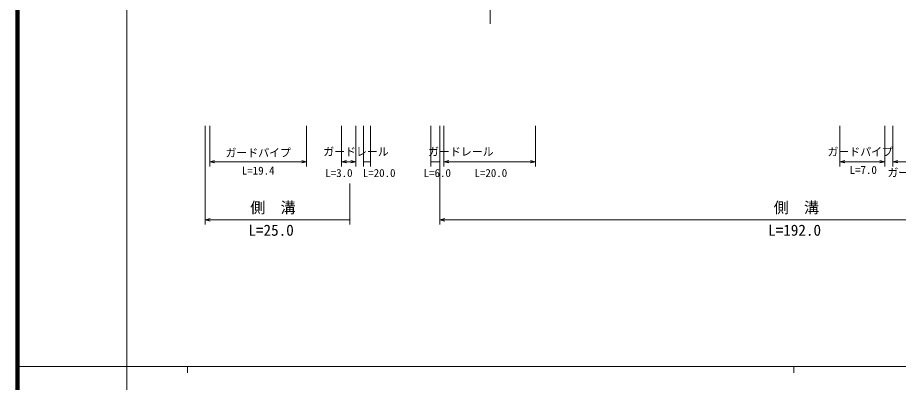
# Model space of a CAD drawing. Units: millimetres, scale not verified. Extents: x 40000 to 680000, y 20000 to 380000.
# Drawn here: x 40000 to 185220, y 202409 to 262491 of the extents above; entities that cross this region are included whole.
import ezdxf
from ezdxf.enums import TextEntityAlignment as Align

# ---------------------------------------------------------------- set-up
doc = ezdxf.new("R2010")
doc.units = ezdxf.units.MM
doc.header["$LTSCALE"] = 1000
for name, color, linetype, lineweight in [('M-STR-HTXT', 7, 'Continuous', 13), ('M-STR-STRC', 7, 'Continuous', 13), ('M-TTL', 2, 'Continuous', 140), ('M-TTL-BAND', 7, 'Continuous', 13)]:
    doc.layers.add(name, color=color, linetype=linetype, lineweight=lineweight)
doc.styles.add('ＭＳ ゴシック', font='')
doc.styles.get('ＭＳ ゴシック').set_extended_font_data('MS Gothic')

msp = doc.modelspace()

# ---------------------------------------------------------------- linework, layer by layer
at = {"layer": 'M-STR-HTXT'}
for p, q in [((70947, 244645), (70947, 228396)), ((71683, 244645), (71683, 237970)), ((87650, 244645), (87650, 237970)), ((93414, 244645), (93414, 237970)), ((95752, 244645), (95752, 237970)), ((97038, 244645), (97038, 237970)), ((98183, 244645), (98183, 237970)), ((108143, 244645), (108143, 237970)), ((109639, 244645), (109639, 228396)), ((110293, 244645), (110293, 237970)), ((125380, 244645), (125380, 237970)), ((175590, 244645), (175590, 237970)), ((182975, 244645), (182975, 237970)), ((184330, 244645), (184330, 237970)), ((71683, 238755), (72483, 238955)), ((71683, 238755), (87650, 238755)), ((71683, 238755), (72483, 238555)), ((87650, 238755), (86850, 238955)), ((87650, 238755), (86850, 238555)), ((93414, 238755), (94214, 238955)), ((93414, 238755), (95752, 238755)), ((93414, 238755), (94214, 238555)), ((95752, 238755), (94952, 238955)), ((95752, 238755), (94952, 238555)), ((97038, 238755), (98183, 238755)), ((108143, 238755), (109639, 238755)), ((110293, 238755), (111093, 238955)), ((110293, 238755), (125380, 238755)), ((110293, 238755), (111093, 238555)), ((125380, 238755), (124580, 238955)), ((125380, 238755), (124580, 238555)), ((175590, 238755), (176390, 238955)), ((175590, 238755), (182975, 238755)), ((175590, 238755), (176390, 238555)), ((182975, 238755), (182175, 238955)), ((182975, 238755), (182175, 238555)), ((184330, 238755), (185130, 238955)), ((184330, 238755), (192661, 238755)), ((184330, 238755), (185130, 238555)), ((94794, 235181), (94794, 228396)), ((70947, 229186), (71747, 229386)), ((70947, 229186), (94794, 229186)), ((70947, 229186), (71747, 228986)), ((109639, 229186), (110439, 229386)), ((109639, 229186), (301351, 229186)), ((109639, 229186), (110439, 228986))]:
    msp.add_line(p, q, dxfattribs=at)
at = {"layer": 'M-STR-STRC'}
msp.add_line((117940, 272503), (117940, 261478), dxfattribs=at)
at = {"layer": 'M-TTL'}
msp.add_line((40000, 380000), (40000, 20000), dxfattribs=at)
at = {"layer": 'M-TTL-BAND'}
for p, q in [((58000, 370000), (58000, 20000)), ((40000, 205000), (579000, 205000)), ((68000, 205000), (68000, 204000)), ((168000, 205000), (168000, 204000))]:
    msp.add_line(p, q, dxfattribs=at)

# ---------------------------------------------------------------- texts
at = {"layer": 'M-STR-HTXT', "style": 'ＭＳ ゴシック'}
for s, p in [('ガードパイプ', (79668, 239164)), ('L=19.4', (79668, 236231))]:
    msp.add_text(s, height=1320, rotation=0.124, dxfattribs=at).set_placement(p, align=Align.BOTTOM_CENTER)
for s, height, p in [('ガードレール', 1320, (95793, 239345)), ('ガードレール', 1320, (113084, 239345)), ('ガードパイプ', 1320, (178925, 239320)), ('L=3.0', 1320, (92976, 235837)), ('L=20.0', 1320, (99610, 235837)), ('L=6.0', 1320, (109197, 235837)), ('L=20.0', 1320, (118026, 235837)), ('L=7.0', 1320, (179425, 236349)), ('ガードパイプ', 1320, (188818, 235900)), ('側\u3000溝', 1833, (82094, 229742)), ('側\u3000溝', 1833, (168407, 229742)), ('L=25.0', 1833, (81792, 226009)), ('L=192.0', 1833, (168105, 226009))]:
    msp.add_text(s, height=height, dxfattribs=at).set_placement(p, align=Align.BOTTOM_CENTER)

doc.saveas('drawing.dxf')
